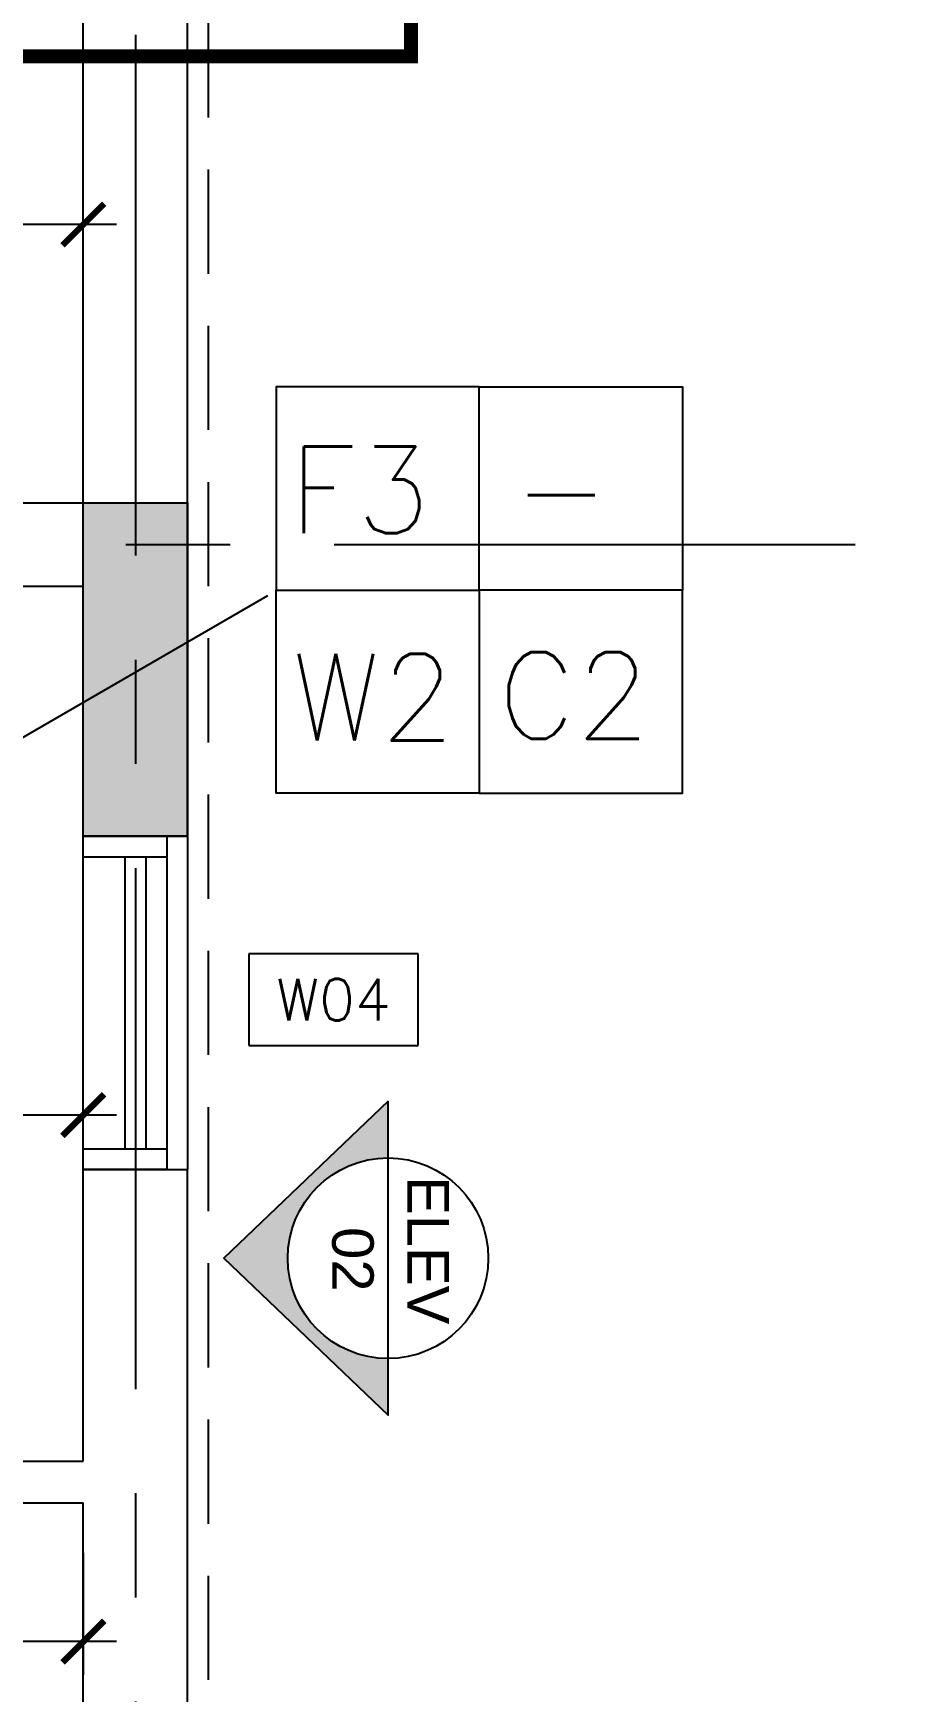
# Model space of a CAD drawing. Header units: centimetres. Extents: x -2093 to 438, y -64 to 4985.
# Drawn here: x -442 to -230.2, y 1162.7 to 1560.7 of the extents above; entities that cross this region are included whole.
import ezdxf
from ezdxf.enums import TextEntityAlignment as Align
from ezdxf.xclip import XClip

# ---------------------------------------------------------------- set-up
doc = ezdxf.new("R2010")
doc.units = ezdxf.units.CM
doc.header["$LTSCALE"] = 100
doc.header["$MEASUREMENT"] = 0
doc.header["$XCLIPFRAME"] = 0
for name, pattern in [('A0-01 FLOOR PLANS$0$HIDDEN', [0.375, 0.25, -0.125]), ('GRID$0$GRID$0$XREF GRID$0$GRIDS$0$CENTER', [2, 1.25, -0.25, 0.25, -0.25]), ('XREF CUTTING LINES$0$ACAD_ISO10W100', [18, 12, -3, 0, -3]), ('XREF CUTTING LINES$0$DASHDOT', [1, 0.5, -0.25, 0, -0.25])]:
    doc.linetypes.add(name, pattern=pattern)
for name, color, linetype in [('$0$SCHEDUALE LINES-01', 2, 'Continuous'), ('$0$SCHEDUALE LINES-02', 8, 'Continuous'), ('A0-01 FLOOR PLANS$0$DIM IN', 1, 'Continuous'), ('A0-01 FLOOR PLANS$0$HIDDEN -03', 8, 'A0-01 FLOOR PLANS$0$HIDDEN'), ('A0-01 FLOOR PLANS$0$TEXT-SCHED', 3, 'Continuous'), ('A0-01 FLOOR PLANS$0$WALL-01', 7, 'Continuous'), ('A0-01 FLOOR PLANS$0$WALL-03', 2, 'Continuous'), ('A0-01 FLOOR PLANS$0$WINDOW', 1, 'Continuous'), ('DIM IN', 1, 'Continuous'), ('GRID$0$XREF GRID', 11, 'GRID$0$GRID$0$XREF GRID$0$GRIDS$0$CENTER'), ('TEXT', 3, 'Continuous'), ('XREF CUTTING LINES$0$ELEV', 2, 'XREF CUTTING LINES$0$ACAD_ISO10W100'), ('XREF CUTTING LINES$0$WALL SECT LINE', 6, 'XREF CUTTING LINES$0$DASHDOT'), ('XREF GF COL$0$COLUMN', 6, 'Continuous'), ('XREF GF COL$0$COLUMN HATCH', 201, 'Continuous')]:
    doc.layers.add(name, color=color, linetype=linetype)
doc.styles.add('A0-01 FLOOR PLANS$0$22', font='romans.shx')
doc.styles.add('A0-01 FLOOR PLANS$0$A0-01 GROUND FLOOR PLAN - For Entry modification$0$ROMANS', font='romans')
doc.styles.add('ROMANS', font='romans')
doc.styles.add('XREF CUTTING LINES$0$ART-PS-1', font='arial.ttf', dxfattribs={"height": 20})
doc.dimstyles.new('A0-01 FLOOR PLANS$0$100', dxfattribs={"dimtxt": 15, "dimasz": 10, "dimexe": 8, "dimexo": 12, "dimgap": 6, "dimtad": 1, "dimdec": 0, "dimzin": 0, "dimdsep": 46, "dimtxsty": 'A0-01 FLOOR PLANS$0$22', "dimblk": 'A0-01 FLOOR PLANS$0$_ARCHTICK', "dimcen": 30, "dimdle": 8, "dimclrd": 1, "dimclre": 1, "dimclrt": 2, "dimadec": 0, "dimazin": 0, "dimtfac": 1, "dimtdec": 0, "dimtmove": 2, "dimatfit": 3, "dimldrblk": 'A0-01 FLOOR PLANS$0$_OBLIQUE', "dimfxl": 100, "dimtolj": 1, "dimtzin": 0, "dimarcsym": 0})
doc.dimstyles.new('A0-01 FLOOR PLANS$0$A0-01 GROUND FLOOR PLAN - For Entry modification$0$text', dxfattribs={"dimtxt": 18, "dimasz": 10, "dimexe": 10, "dimexo": 10, "dimgap": -6, "dimtad": 1, "dimtih": 1, "dimtoh": 1, "dimdec": 0, "dimdsep": 46, "dimtxsty": 'A0-01 FLOOR PLANS$0$A0-01 GROUND FLOOR PLAN - For Entry modification$0$ROMANS', "dimblk1": 'A0-01 FLOOR PLANS$0$A0-01 GROUND FLOOR PLAN - For Entry modification$0$_ARCHTICK', "dimblk2": 'A0-01 FLOOR PLANS$0$A0-01 GROUND FLOOR PLAN - For Entry modification$0$_ARCHTICK', "dimsah": 1, "dimcen": 25, "dimdle": 10, "dimse1": 1, "dimse2": 1, "dimsd1": 1, "dimsd2": 1, "dimclrd": 1, "dimclre": 1, "dimclrt": 2, "dimadec": 0, "dimazin": 0, "dimtfac": 1, "dimtdec": 0, "dimtmove": 2, "dimatfit": 3, "dimldrblk": 'A0-01 FLOOR PLANS$0$A0-01 GROUND FLOOR PLAN - For Entry modification$0$_ARCHTICK', "dimfxl": 1, "dimtolj": 1, "dimtzin": 0, "dimarcsym": 0})

# ---------------------------------------------------------------- blocks, each defined once
blk = doc.blocks.new('XREF CUTTING LINES')
at = {"layer": 'XREF CUTTING LINES$0$ELEV'}
h = blk.add_hatch(color=251, dxfattribs=at)
edge = h.paths.add_edge_path()
edge.add_line((-356.89, 1304.4), (-356.89, 1290.78))
edge.add_ellipse((-356.89, 1266.71), major_axis=(-17.02, -17.02), ratio=1, start_angle=225, end_angle=405)
edge.add_line((-356.89, 1242.64), (-356.89, 1229.02))
edge.add_line((-356.89, 1229.02), (-396.28, 1266.71))
edge.add_line((-396.28, 1266.71), (-356.89, 1304.4))
at = {"layer": 'XREF CUTTING LINES$0$ELEV', "color": 2, "linetype": 'Continuous'}
blk.add_line((-356.89, 1242.64), (-356.89, 1290.78), dxfattribs=at)
for points in [[(-356.89, 1304.4), (-396.28, 1266.71), (-356.89, 1229.02), (-356.89, 1242.64)], [(-356.89, 1290.78), (-356.89, 1304.4)]]:
    blk.add_lwpolyline(points, dxfattribs=at)
blk.add_circle((-356.89, 1266.71), 24.07, dxfattribs=at)
at = {"layer": 'XREF CUTTING LINES$0$WALL SECT LINE', "const_width": 3.32}
blk.add_lwpolyline([(-351.38, 1630.68), (-351.38, 1555.16), (-1935.28, 1555.16)], dxfattribs=at)
at = {"layer": 'XREF CUTTING LINES$0$WALL SECT LINE', "color": 6}
blk.add_lwpolyline([(-351.38, 1555.16), (-351.38, 1630.68)], dxfattribs=at)
at = {"layer": 'XREF CUTTING LINES$0$ELEV', "style": 'XREF CUTTING LINES$0$ART-PS-1'}
for s, p in [('ELEV', (-347.26, 1268.63)), ('02', (-365.31, 1266.46))]:
    blk.add_text(s, height=9.954, rotation=270, dxfattribs=at).set_placement(p, align=Align.MIDDLE_CENTER)
blk = doc.blocks.new('XREF GF COL')
at = {"layer": 'XREF GF COL$0$COLUMN HATCH'}
blk.add_hatch(color=256, dxfattribs=at).paths.add_polyline_path([(-10714.7, 1448), (-10739.7, 1448), (-10739.7, 1368), (-10714.7, 1368)])
at = {"layer": 'XREF GF COL$0$COLUMN'}
blk.add_lwpolyline([(-10739.7, 1448), (-10714.7, 1448), (-10714.7, 1368), (-10739.7, 1368)], close=True, dxfattribs=at)
blk = doc.blocks.new('GRID')
at = {"layer": 'GRID$0$XREF GRID'}
for p, q in [((-417.5, 2960.33, 0), (-417.5, 522.76)), ((-1969.8, 1438), (-230.24, 1438))]:
    blk.add_line(p, q, dxfattribs=at)
blk = doc.blocks.new('*D238')
at = {"layer": 'A0-01 FLOOR PLANS$0$TEXT-SCHED', "color": 1, "lineweight": -2, "transparency": 16777216}
for p, q in [((-349.69, 1339.76), (-390.26, 1339.76)), ((-390.26, 1339.76), (-390.26, 1317.76)), ((-349.69, 1317.76), (-349.69, 1339.76)), ((-390.26, 1317.76), (-349.69, 1317.76))]:
    blk.add_line(p, q, dxfattribs=at)
at = {"layer": 'Defpoints', "color": 0, "transparency": 16777216}
blk.add_point((-369.97, 1328.76), dxfattribs=at)
blk.add_point((-369.97, 1328.76), dxfattribs=at)
blk.add_point((-369.97, 1328.76), dxfattribs=at)
at = {"layer": 'A0-01 FLOOR PLANS$0$TEXT-SCHED', "color": 2, "transparency": 16777216, "insert": (-369.97, 1328.76), "char_height": 8, "width": 47.1429, "attachment_point": 5, "style": 'A0-01 FLOOR PLANS$0$A0-01 GROUND FLOOR PLAN - For Entry modification$0$ROMANS'}
blk.add_mtext('\\A1;{\\H1.25x;W04}', dxfattribs=at)
blk = doc.blocks.new('A0-01 FLOOR PLANS$0$A0-01 GROUND FLOOR PLAN - For Entry modification$0$_ARCHTICK')
at = {"color": 0, "linetype": 'ByBlock', "const_width": 0.15}
blk.add_lwpolyline([(-0.5, -0.5), (0.5, 0.5)], dxfattribs=at)
blk = doc.blocks.new('A0-01 FLOOR PLANS$0$_ARCHTICK')
at = {"color": 0, "linetype": 'ByBlock', "const_width": 0.15}
blk.add_lwpolyline([(-0.5, -0.5), (0.5, 0.5)], dxfattribs=at)
blk = doc.blocks.new('*D256')
at = {"layer": 'A0-01 FLOOR PLANS$0$DIM IN', "color": 1, "lineweight": -2, "transparency": 16777216}
for p, q in [((-840, 1196), (-840, 1166.7)), ((-430, 1196), (-430, 1166.7)), ((-422, 1174.7), (-848, 1174.7))]:
    blk.add_line(p, q, dxfattribs=at)
at = {"layer": 'Defpoints', "color": 0, "transparency": 16777216}
for p in [(-840, 1208), (-430, 1208), (-840, 1174.7)]:
    blk.add_point(p, dxfattribs=at)
at = {"layer": 'A0-01 FLOOR PLANS$0$DIM IN', "color": 1, "lineweight": -2, "transparency": 16777216, "xscale": 10, "yscale": 10, "zscale": 10, "rotation": 180}
blk.add_blockref('A0-01 FLOOR PLANS$0$_ARCHTICK', (-840, 1174.7), dxfattribs=at)
at = {"layer": 'A0-01 FLOOR PLANS$0$DIM IN', "color": 1, "lineweight": -2, "transparency": 16777216, "xscale": 10, "yscale": 10, "zscale": 10}
blk.add_blockref('A0-01 FLOOR PLANS$0$_ARCHTICK', (-430, 1174.7), dxfattribs=at)
at = {"layer": 'A0-01 FLOOR PLANS$0$DIM IN', "color": 2, "transparency": 16777216, "insert": (-635, 1188.2), "char_height": 15, "attachment_point": 5, "style": 'A0-01 FLOOR PLANS$0$22'}
blk.add_mtext('\\A1;410', dxfattribs=at)
blk = doc.blocks.new('A0-01 FLOOR PLANS$0$_OBLIQUE')
at = {"color": 0, "linetype": 'ByBlock'}
blk.add_line((-0.5, -0.5), (0.5, 0.5), dxfattribs=at)
blk = doc.blocks.new('*D208')
at = {"layer": 'A0-01 FLOOR PLANS$0$DIM IN', "color": 1, "lineweight": -2, "transparency": 16777216}
for p, q in [((-665, 1300), (-665, 1309.08)), ((-430, 1300), (-430, 1309.08)), ((-422, 1301.08), (-673, 1301.08))]:
    blk.add_line(p, q, dxfattribs=at)
at = {"layer": 'Defpoints', "color": 0, "transparency": 16777216}
for p in [(-665, 1301.08), (-665, 1288), (-430, 1288)]:
    blk.add_point(p, dxfattribs=at)
at = {"layer": 'A0-01 FLOOR PLANS$0$DIM IN', "color": 1, "lineweight": -2, "transparency": 16777216, "xscale": 10, "yscale": 10, "zscale": 10, "rotation": 180}
blk.add_blockref('A0-01 FLOOR PLANS$0$_ARCHTICK', (-665, 1301.08), dxfattribs=at)
at = {"layer": 'A0-01 FLOOR PLANS$0$DIM IN', "color": 1, "lineweight": -2, "transparency": 16777216, "xscale": 10, "yscale": 10, "zscale": 10}
blk.add_blockref('A0-01 FLOOR PLANS$0$_ARCHTICK', (-430, 1301.08), dxfattribs=at)
at = {"layer": 'A0-01 FLOOR PLANS$0$DIM IN', "color": 2, "transparency": 16777216, "insert": (-547.5, 1314.58), "char_height": 15, "attachment_point": 5, "style": 'A0-01 FLOOR PLANS$0$22'}
blk.add_mtext('\\A1;235', dxfattribs=at)
blk = doc.blocks.new('*D211')
at = {"layer": 'A0-01 FLOOR PLANS$0$DIM IN', "color": 1, "lineweight": -2, "transparency": 16777216}
for p, q in [((-830, 1504.91), (-830, 1522.82)), ((-430, 1504.91), (-430, 1522.82)), ((-422, 1514.82), (-838, 1514.82))]:
    blk.add_line(p, q, dxfattribs=at)
at = {"layer": 'Defpoints', "color": 0, "transparency": 16777216}
for p in [(-830, 1514.82), (-830, 1492.91), (-430, 1492.91)]:
    blk.add_point(p, dxfattribs=at)
at = {"layer": 'A0-01 FLOOR PLANS$0$DIM IN', "color": 1, "lineweight": -2, "transparency": 16777216, "xscale": 10, "yscale": 10, "zscale": 10, "rotation": 180}
blk.add_blockref('A0-01 FLOOR PLANS$0$_ARCHTICK', (-830, 1514.82), dxfattribs=at)
at = {"layer": 'A0-01 FLOOR PLANS$0$DIM IN', "color": 1, "lineweight": -2, "transparency": 16777216, "xscale": 10, "yscale": 10, "zscale": 10}
blk.add_blockref('A0-01 FLOOR PLANS$0$_ARCHTICK', (-430, 1514.82), dxfattribs=at)
at = {"layer": 'A0-01 FLOOR PLANS$0$DIM IN', "color": 2, "transparency": 16777216, "insert": (-743.23, 1528.32), "char_height": 15, "attachment_point": 5, "style": 'A0-01 FLOOR PLANS$0$22'}
blk.add_mtext('\\A1;400', dxfattribs=at)
blk = doc.blocks.new('*D212')
at = {"layer": 'A0-01 FLOOR PLANS$0$DIM IN', "color": 1, "lineweight": -2, "transparency": 16777216}
for p, q in [((-524.26, 1956), (-524.26, 1440)), ((-448.03, 1948), (-532.26, 1948)), ((-448.03, 1448), (-532.26, 1448))]:
    blk.add_line(p, q, dxfattribs=at)
at = {"layer": 'Defpoints', "color": 0, "transparency": 16777216}
for p in [(-436.03, 1948), (-524.26, 1448), (-436.03, 1448)]:
    blk.add_point(p, dxfattribs=at)
at = {"layer": 'A0-01 FLOOR PLANS$0$DIM IN', "color": 1, "lineweight": -2, "transparency": 16777216, "xscale": 10, "yscale": 10, "zscale": 10}
for p, rotation in [((-524.26, 1948), 90), ((-524.26, 1448), 270)]:
    blk.add_blockref('A0-01 FLOOR PLANS$0$_ARCHTICK', p, dxfattribs=dict(at, rotation=rotation))
at = {"layer": 'A0-01 FLOOR PLANS$0$DIM IN', "color": 2, "transparency": 16777216, "insert": (-537.76, 1698), "char_height": 15, "attachment_point": 5, "rotation": 90, "style": 'A0-01 FLOOR PLANS$0$22'}
blk.add_mtext('\\A1;500', dxfattribs=at)
blk = doc.blocks.new('A0-01 FLOOR PLANS$0$ALW05')
at = {"layer": 'A0-01 FLOOR PLANS$0$WINDOW'}
for p, q in [((-1775, 2578), (-1775, 2648)), ((-1770, 2578), (-1770, 2648)), ((-1765, 2578), (-1765, 2648)), ((-1755, 2648), (-1755, 2578))]:
    blk.add_line(p, q, dxfattribs=at)
for points in [[(-1775, 2653), (-1755, 2653), (-1755, 2648), (-1775, 2648)], [(-1775, 2578), (-1755, 2578), (-1755, 2573), (-1775, 2573)]]:
    blk.add_lwpolyline(points, close=True, dxfattribs=at)
blk = doc.blocks.new('A0-01 FLOOR PLANS')
at = {"layer": 'A0-01 FLOOR PLANS$0$HIDDEN -03'}
blk.add_line((-400, 753), (-400, 2648), dxfattribs=at)
at = {"layer": 'A0-01 FLOOR PLANS$0$WALL-01'}
for p, q in [((-430, 1448), (-430, 1608)), ((-405, 1368), (-405, 1608)), ((-830, 1448), (-430, 1448)), ((-665, 1428), (-430, 1428)), ((-430, 1368), (-430, 1428)), ((-430, 1368), (-405, 1368)), ((-430, 1218), (-430, 1288)), ((-430, 1288), (-405, 1288)), ((-405, 763), (-405, 1288)), ((-665, 1218), (-430, 1218)), ((-840, 1208), (-430, 1208)), ((-430, 788), (-430, 1208))]:
    blk.add_line(p, q, dxfattribs=at)
at = {"layer": 'A0-01 FLOOR PLANS$0$WALL-03'}
blk.add_line((-405, 1368), (-405, 1288), dxfattribs=at)
at = {"layer": 'A0-01 FLOOR PLANS$0$WALL-01'}
blk.add_blockref('GRID', (0, 0), dxfattribs=at)
at = {"layer": 'A0-01 FLOOR PLANS$0$WINDOW'}
for name, p in [('XREF CUTTING LINES', (0, 0)), ('XREF GF COL', (10309.7, 0))]:
    blk.add_blockref(name, p, dxfattribs=at)
at = {"layer": 'A0-01 FLOOR PLANS$0$WINDOW', "rotation": 180}
blk.add_blockref('A0-01 FLOOR PLANS$0$ALW05', (-2185, 3941), dxfattribs=at)
at = {"layer": 'A0-01 FLOOR PLANS$0$DIM IN'}
dim = blk.add_linear_dim(base=(-524.26, 1448), p1=(-436.03, 1948), p2=(-436.03, 1448), angle=90, dimstyle='A0-01 FLOOR PLANS$0$100', override={"dimfxl": 0.075}, dxfattribs=at)
dim.commit()
dim.dimension.update_dxf_attribs({"geometry": '*D212', "text_midpoint": (-537.76, 1698)})
dim = blk.add_linear_dim(base=(-830, 1514.82), p1=(-430, 1492.91), p2=(-830, 1492.91), dimstyle='A0-01 FLOOR PLANS$0$100', override={"dimfxl": 0.075}, dxfattribs=at)
dim.commit()
dim.dimension.update_dxf_attribs({"geometry": '*D211', "text_midpoint": (-743.23, 1528.32), "dimtype": 128})
for base, p1, p2, picture, middle in [((-665, 1301.08), (-430, 1288), (-665, 1288), '*D208', (-547.5, 1314.58)), ((-840, 1174.7), (-430, 1208), (-840, 1208), '*D256', (-635, 1188.2))]:
    dim = blk.add_linear_dim(base=base, p1=p1, p2=p2, dimstyle='A0-01 FLOOR PLANS$0$100', override={"dimfxl": 0.075}, dxfattribs=at)
    dim.commit()
    dim.dimension.update_dxf_attribs({"geometry": picture, "text_midpoint": middle})
at = {"layer": 'A0-01 FLOOR PLANS$0$TEXT-SCHED'}
dim = blk.add_linear_dim(base=(-369.97, 1328.76), p1=(-369.97, 1328.76), p2=(-369.97, 1328.76), text='{\\H1.25x;W04}', dimstyle='A0-01 FLOOR PLANS$0$A0-01 GROUND FLOOR PLAN - For Entry modification$0$text', override={"dimtxt": 8, "dimgap": -6, "dimclrt": 2}, dxfattribs=at)
dim.commit()
dim.dimension.update_dxf_attribs({"geometry": '*D238', "text_midpoint": (-369.97, 1328.76), "dimtype": 128})

msp = doc.modelspace()

# ---------------------------------------------------------------- linework, layer by layer
at = {"layer": '$0$SCHEDUALE LINES-01'}
for points in [[(-335, 1475.82), (-383.76, 1475.82), (-383.76, 1427.07), (-335, 1427.07)], [(-335, 1475.82), (-286.24, 1475.82), (-286.24, 1427.07), (-335, 1427.07)], [(-335, 1378.31), (-383.76, 1378.31), (-383.76, 1427.07), (-335, 1427.07)], [(-335, 1378.31), (-286.24, 1378.31), (-286.24, 1427.07), (-335, 1427.07)]]:
    msp.add_lwpolyline(points, close=True, dxfattribs=at)
at = {"layer": '$0$SCHEDUALE LINES-02', "color": 240, "true_color": 0xed1f24}
msp.add_lwpolyline([(-538.65, 1337.21), (-385.74, 1425.74)], dxfattribs=at)

# ---------------------------------------------------------------- block references
at = {"layer": 'DIM IN'}
ref = msp.add_blockref('A0-01 FLOOR PLANS', (0, 0), dxfattribs=at)
XClip(ref).set_block_clipping_path([(-2776.1374472706, -63.5198747971), (-25.2799057033, 3544.9387921137)])

# ---------------------------------------------------------------- texts
at = {"layer": 'TEXT', "style": 'ROMANS'}
for s, p in [('F3', (-380.62, 1440.72)), ('-', (-326.87, 1440.92)), ('W2', (-380.09, 1390.96)), ('C2', (-330.57, 1391.39))]:
    msp.add_text(s, height=20.8, dxfattribs=at).set_placement(p)

doc.saveas('drawing.dxf')
